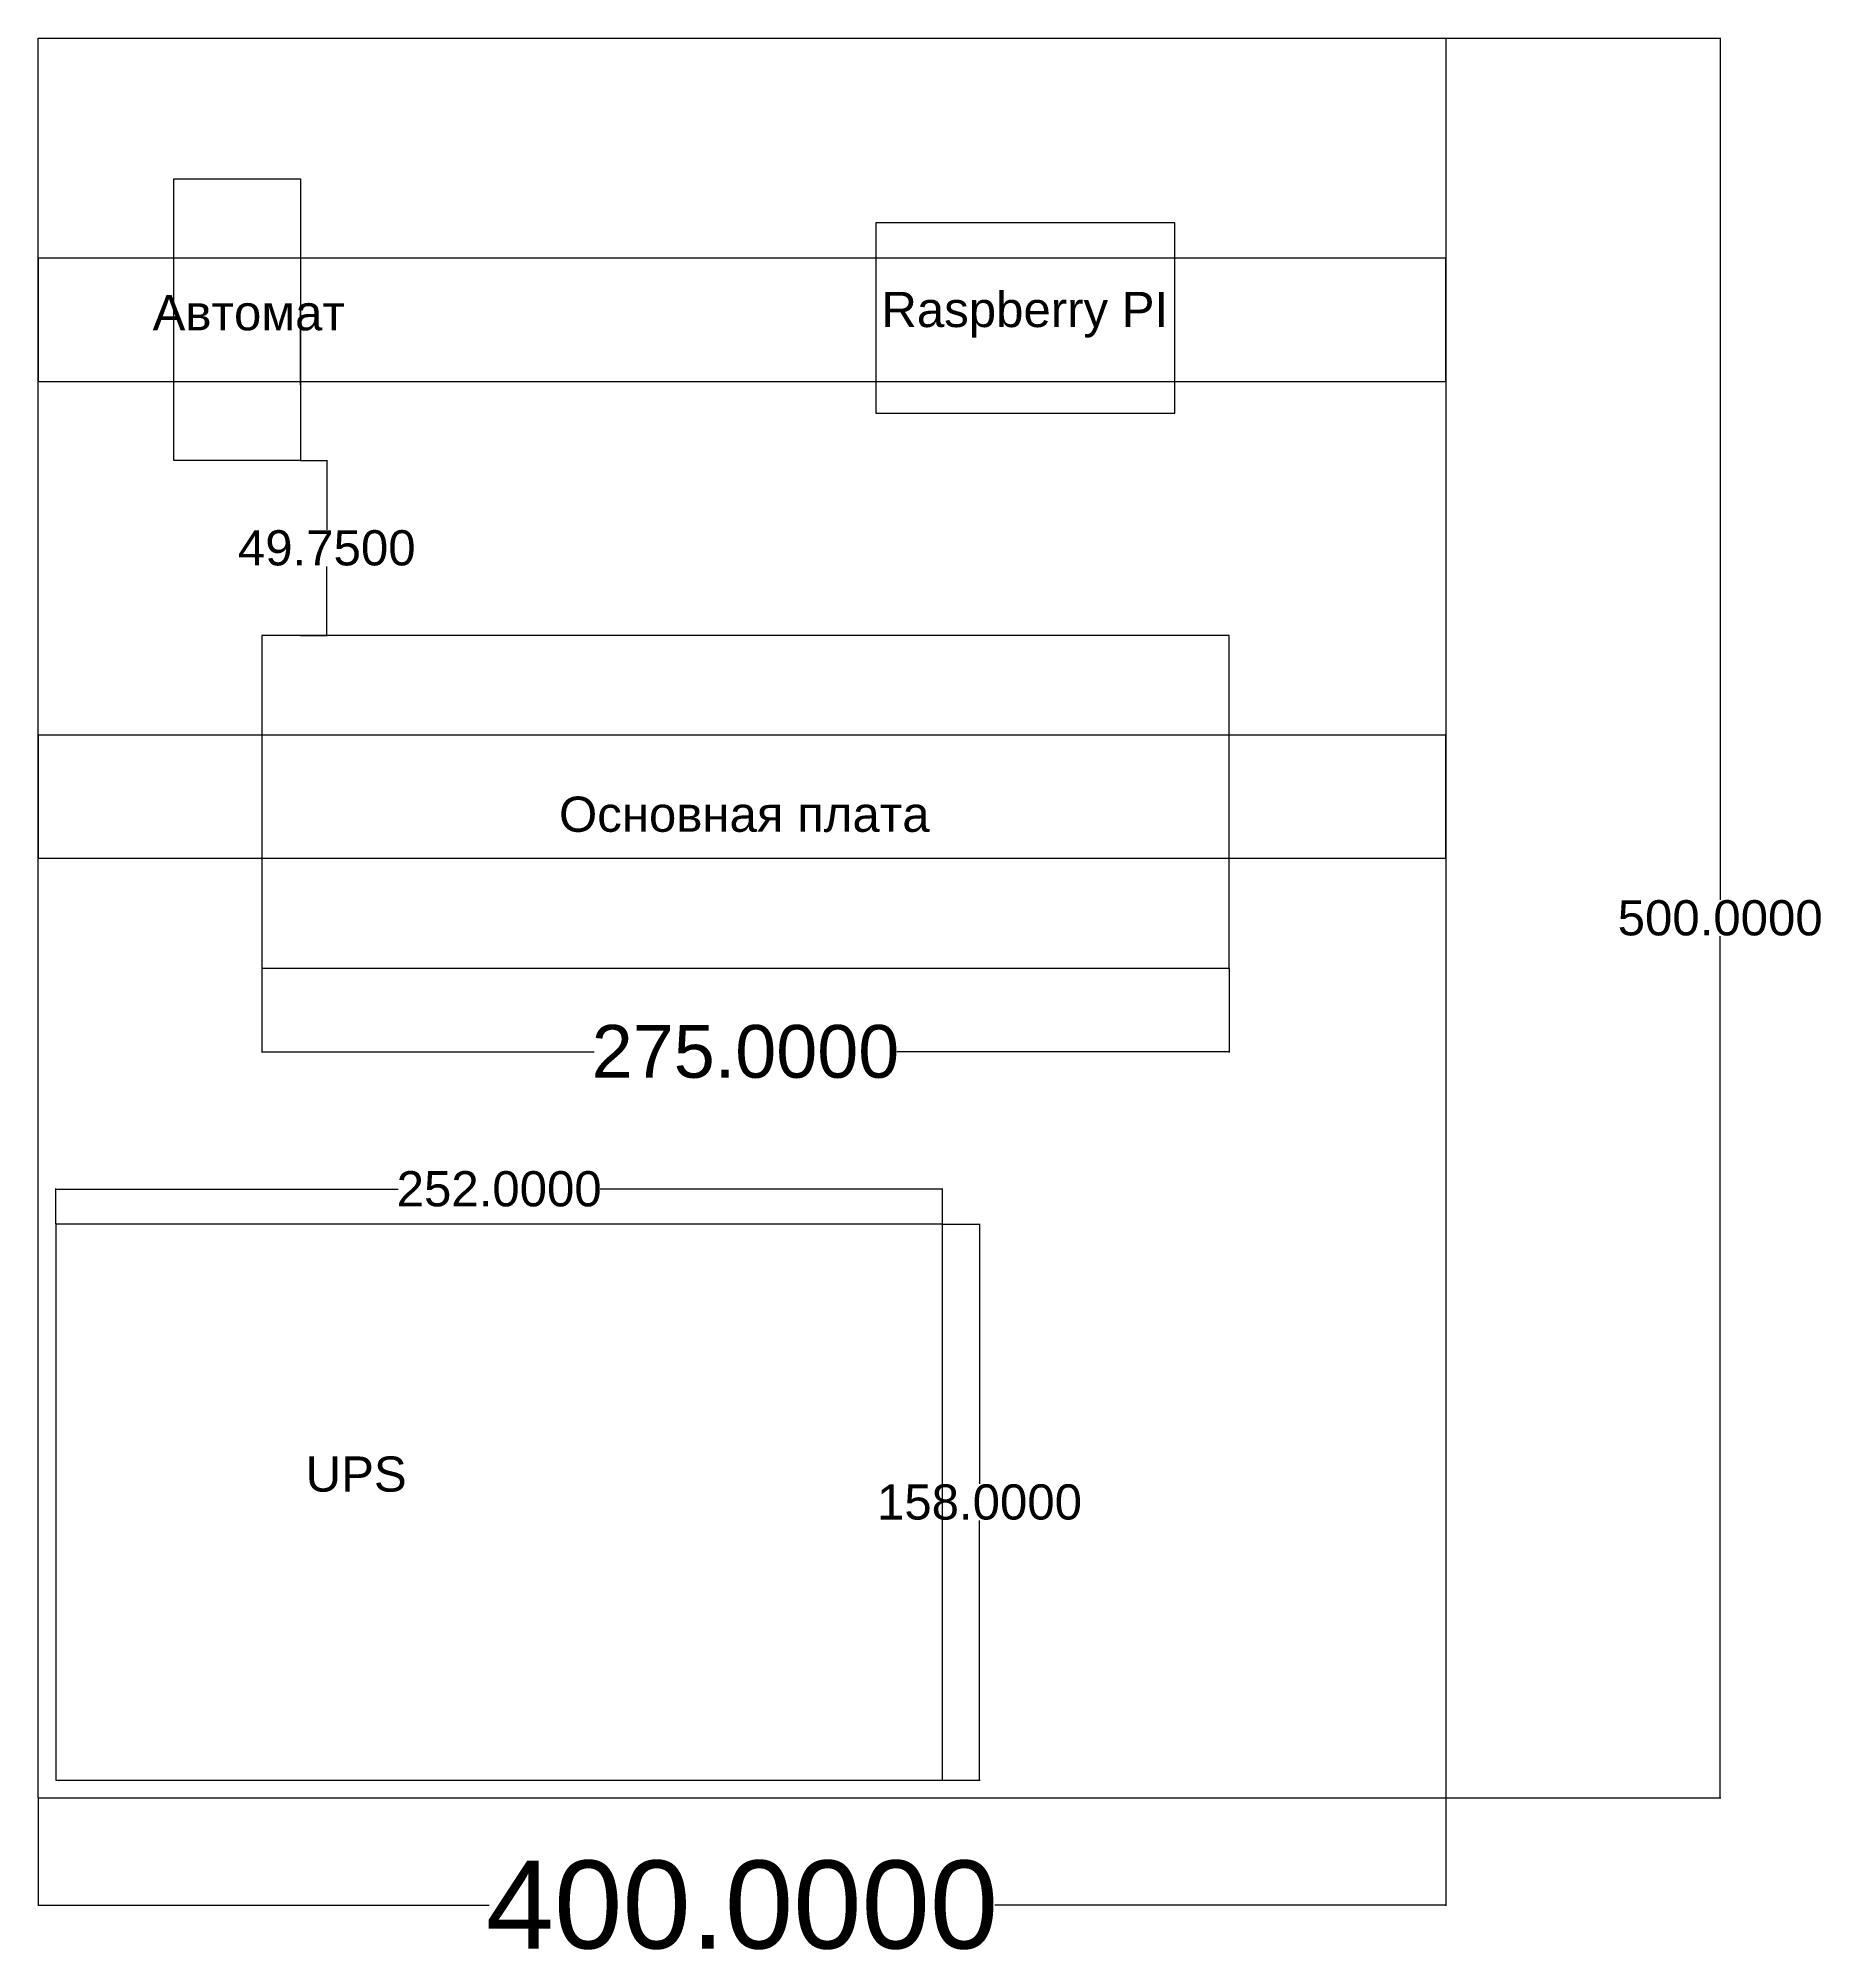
# Model space of a CAD drawing. Header units: inches. Extents: x 0 to 507, y -43 to 500.
import ezdxf

# ---------------------------------------------------------------- set-up
doc = ezdxf.new("R2010")
doc.units = ezdxf.units.IN
doc.header["$MEASUREMENT"] = 0
doc.styles.get("Standard").update_dxf_attribs({"font": 'arial.ttf'})
doc.styles.add('Аннотативный', font='arial.ttf')
doc.dimstyles.get("Standard").update_dxf_attribs({"dimtxt": 0.18, "dimasz": 0.18, "dimexe": 0.18, "dimexo": 0.0625, "dimgap": 0.09, "dimtad": 0, "dimtih": 1, "dimtoh": 1, "dimdec": 4, "dimzin": 0, "dimdsep": 46, "dimtxsty": 'Standard', "dimcen": 0.09, "dimadec": 0, "dimazin": 0, "dimtfac": 1, "dimtdec": 4, "dimtofl": 0, "dimtmove": 0, "dimatfit": 3, "dimfxl": 1, "dimtolj": 1, "dimtzin": 0, "dimarcsym": 0})

# ---------------------------------------------------------------- blocks, each defined once
blk = doc.blocks.new('*D2')
at = {"color": 0, "lineweight": -2, "transparency": 16777216}
for p, q in [((0, -0.06), (0, -30.68)), ((400, -0.06), (400, -30.68)), ((0.18, -30.5), (128.13, -30.5)), ((399.82, -30.5), (271.87, -30.5))]:
    blk.add_line(p, q, dxfattribs=at)
at = {"color": 0, "transparency": 16777216}
for points in [[(0.18, -30.47), (0.18, -30.53), (0, -30.5)], [(399.82, -30.47), (399.82, -30.53), (400, -30.5)]]:
    blk.add_solid(points, dxfattribs=at)
at = {"layer": 'Defpoints', "color": 0, "transparency": 16777216}
for p in [(0, 0), (400, 0), (400, -30.5)]:
    blk.add_point(p, dxfattribs=at)
at = {"color": 0, "transparency": 16777216, "insert": (200, -30.5), "char_height": 0.18, "attachment_point": 5, "style": 'Аннотативный'}
blk.add_mtext('\\A1;{\\H138.88889x;400.0000}', dxfattribs=at)
blk = doc.blocks.new('*D3')
at = {"color": 0, "lineweight": -2, "transparency": 16777216}
for p, q in [((400.06, 500), (478.18, 500)), ((478, 499.82), (478, 255.2)), ((478, 0.18), (478, 244.8)), ((400.06, 0), (478.18, 0))]:
    blk.add_line(p, q, dxfattribs=at)
at = {"color": 0, "transparency": 16777216}
for points in [[(477.97, 499.82), (478.03, 499.82), (478, 500)], [(477.97, 0.18), (478.03, 0.18), (478, 0)]]:
    blk.add_solid(points, dxfattribs=at)
at = {"layer": 'Defpoints', "color": 0, "transparency": 16777216}
for p in [(400, 500), (400, 0), (478, 0)]:
    blk.add_point(p, dxfattribs=at)
at = {"color": 0, "transparency": 16777216, "insert": (478, 250), "char_height": 0.18, "attachment_point": 5}
blk.add_mtext('\\A1;{\\H55.55556x;500.0000}', dxfattribs=at)
blk = doc.blocks.new('*D4')
at = {"color": 0, "lineweight": -2, "transparency": 16777216}
for p, q in [((63.5, 235.69), (63.5, 211.82)), ((338.5, 235.69), (338.5, 211.82)), ((63.68, 212), (158.02, 212)), ((338.32, 212), (243.98, 212))]:
    blk.add_line(p, q, dxfattribs=at)
at = {"color": 0, "transparency": 16777216}
for points in [[(63.68, 212.03), (63.68, 211.97), (63.5, 212)], [(338.32, 212.03), (338.32, 211.97), (338.5, 212)]]:
    blk.add_solid(points, dxfattribs=at)
at = {"layer": 'Defpoints', "color": 0, "transparency": 16777216}
for p in [(63.5, 235.75), (338.5, 235.75), (338.5, 212)]:
    blk.add_point(p, dxfattribs=at)
at = {"color": 0, "transparency": 16777216, "insert": (201, 212), "char_height": 0.18, "attachment_point": 5}
blk.add_mtext('\\A1;{\\H83.33333x;275.0000}', dxfattribs=at)
blk = doc.blocks.new('*D5')
at = {"color": 0, "lineweight": -2, "transparency": 16777216}
for p, q in [((5, 163.06), (5, 173.18)), ((5.18, 173), (102.32, 173)), ((256.82, 173), (159.68, 173)), ((257, 163.06), (257, 173.18))]:
    blk.add_line(p, q, dxfattribs=at)
at = {"color": 0, "transparency": 16777216}
for points in [[(5.18, 173.03), (5.18, 172.97), (5, 173)], [(256.82, 173.03), (256.82, 172.97), (257, 173)]]:
    blk.add_solid(points, dxfattribs=at)
at = {"layer": 'Defpoints', "color": 0, "transparency": 16777216}
for p in [(5, 173), (5, 163), (257, 163)]:
    blk.add_point(p, dxfattribs=at)
at = {"color": 0, "transparency": 16777216, "insert": (131, 173), "char_height": 0.18, "attachment_point": 5}
blk.add_mtext('\\A1;{\\H55.55556x;252.0000}', dxfattribs=at)
blk = doc.blocks.new('*D6')
at = {"color": 0, "lineweight": -2, "transparency": 16777216}
for p, q in [((257.06, 163), (267.68, 163)), ((267.5, 162.82), (267.5, 89.2)), ((267.5, 5.18), (267.5, 78.8)), ((257.06, 5), (267.68, 5))]:
    blk.add_line(p, q, dxfattribs=at)
at = {"color": 0, "transparency": 16777216}
for points in [[(267.47, 162.82), (267.53, 162.82), (267.5, 163)], [(267.47, 5.18), (267.53, 5.18), (267.5, 5)]]:
    blk.add_solid(points, dxfattribs=at)
at = {"layer": 'Defpoints', "color": 0, "transparency": 16777216}
for p in [(257, 163), (267.5, 163), (257, 5)]:
    blk.add_point(p, dxfattribs=at)
at = {"color": 0, "transparency": 16777216, "insert": (267.5, 84), "char_height": 0.18, "attachment_point": 5}
blk.add_mtext('\\A1;{\\H55.55556x;158.0000}', dxfattribs=at)
blk = doc.blocks.new('*D8')
at = {"color": 0, "lineweight": -2, "transparency": 16777216}
for p, q in [((74.56, 380), (82.18, 380)), ((82, 379.82), (82, 360.32)), ((82, 330.43), (82, 349.93)), ((74.56, 330.25), (82.18, 330.25))]:
    blk.add_line(p, q, dxfattribs=at)
at = {"color": 0, "transparency": 16777216}
for points in [[(81.97, 379.82), (82.03, 379.82), (82, 380)], [(81.97, 330.43), (82.03, 330.43), (82, 330.25)]]:
    blk.add_solid(points, dxfattribs=at)
at = {"layer": 'Defpoints', "color": 0, "transparency": 16777216}
for p in [(74.5, 380), (74.5, 330.25), (82, 330.25)]:
    blk.add_point(p, dxfattribs=at)
at = {"color": 0, "transparency": 16777216, "insert": (82, 355.13), "char_height": 0.18, "attachment_point": 5}
blk.add_mtext('\\A1;{\\H55.55556x;49.7500}', dxfattribs=at)

msp = doc.modelspace()

# ---------------------------------------------------------------- linework, layer by layer
for p, q in [((0, 0), (0, 500)), ((0, 500), (400, 500)), ((400, 500), (400, 0)), ((74.5, 401.5), (74.5, 424)), ((0, 0), (400, 0))]:
    msp.add_line(p, q)
for points in [[(38.5, 460), (74.5, 460), (74.5, 380), (38.5, 380)], [(238, 393.5), (323, 393.5), (323, 447.5), (238, 447.5)], [(0, 402.5), (400, 402.5), (400, 437.5), (0, 437.5)], [(63.5, 235.75), (338.5, 235.75), (338.5, 330.25), (63.5, 330.25)], [(0, 267), (400, 267), (400, 302), (0, 302)], [(5, 5), (257, 5), (257, 163), (5, 163)]]:
    msp.add_lwpolyline(points, close=True)

# ---------------------------------------------------------------- texts
at = {"char_height": 10, "attachment_point": 1}
for s, width, insert in [('{\\fArial|b0|i0|c204|p34;Автомат}', 68.5, (32.5, 427)), ('Raspberry PI', 83.3855068, (239.61449, 427.92891)), ('{\\fArial|b0|i0|c204|p34;Основная плата}', 125, (148, 284.5)), ('UPS', 125, (76, 97))]:
    msp.add_mtext_dynamic_manual_height_columns(s, width=width, gutter_width=1, heights=[0], dxfattribs=dict(at, insert=insert))

# ---------------------------------------------------------------- dimensions: what is measured, and where the dimension line sits
dim = msp.add_linear_dim(base=(478, 0), p1=(400, 500), p2=(400, 0), angle=90, text='{\\H55.55556x;<>}', dimstyle='Standard')
dim.commit()
dim.dimension.update_dxf_attribs({"geometry": '*D3', "text_midpoint": (478, 250), "dimtype": 160})
for base, p1, p2, picture, middle in [((82, 330.25), (74.5, 380), (74.5, 330.25), '*D8', (82, 355.125)), ((267.5, 163), (257, 5), (257, 163), '*D6', (267.5, 84))]:
    dim = msp.add_linear_dim(base=base, p1=p1, p2=p2, angle=90, text='{\\H55.55556x;<>}', dimstyle='Standard')
    dim.commit()
    dim.dimension.update_dxf_attribs({"geometry": picture, "text_midpoint": middle})
for base, p1, p2, text, picture, middle in [((338.5, 212), (63.5, 235.75), (338.5, 235.75), '{\\H83.33333x;<>}', '*D4', (201, 212)), ((5, 173), (257, 163), (5, 163), '{\\H55.55556x;<>}', '*D5', (131, 173))]:
    dim = msp.add_linear_dim(base=base, p1=p1, p2=p2, text=text, dimstyle='Standard')
    dim.commit()
    dim.dimension.update_dxf_attribs({"geometry": picture, "text_midpoint": middle, "dimtype": 160})
dim = msp.add_linear_dim(base=(400, -30.5), p1=(0, 0), p2=(400, 0), text='{\\H138.88889x;<>}', dimstyle='Standard', override={"dimtxsty": 'Аннотативный'})
dim.commit()
dim.dimension.update_dxf_attribs({"geometry": '*D2', "text_midpoint": (200, -30.5)})

doc.saveas('drawing.dxf')
